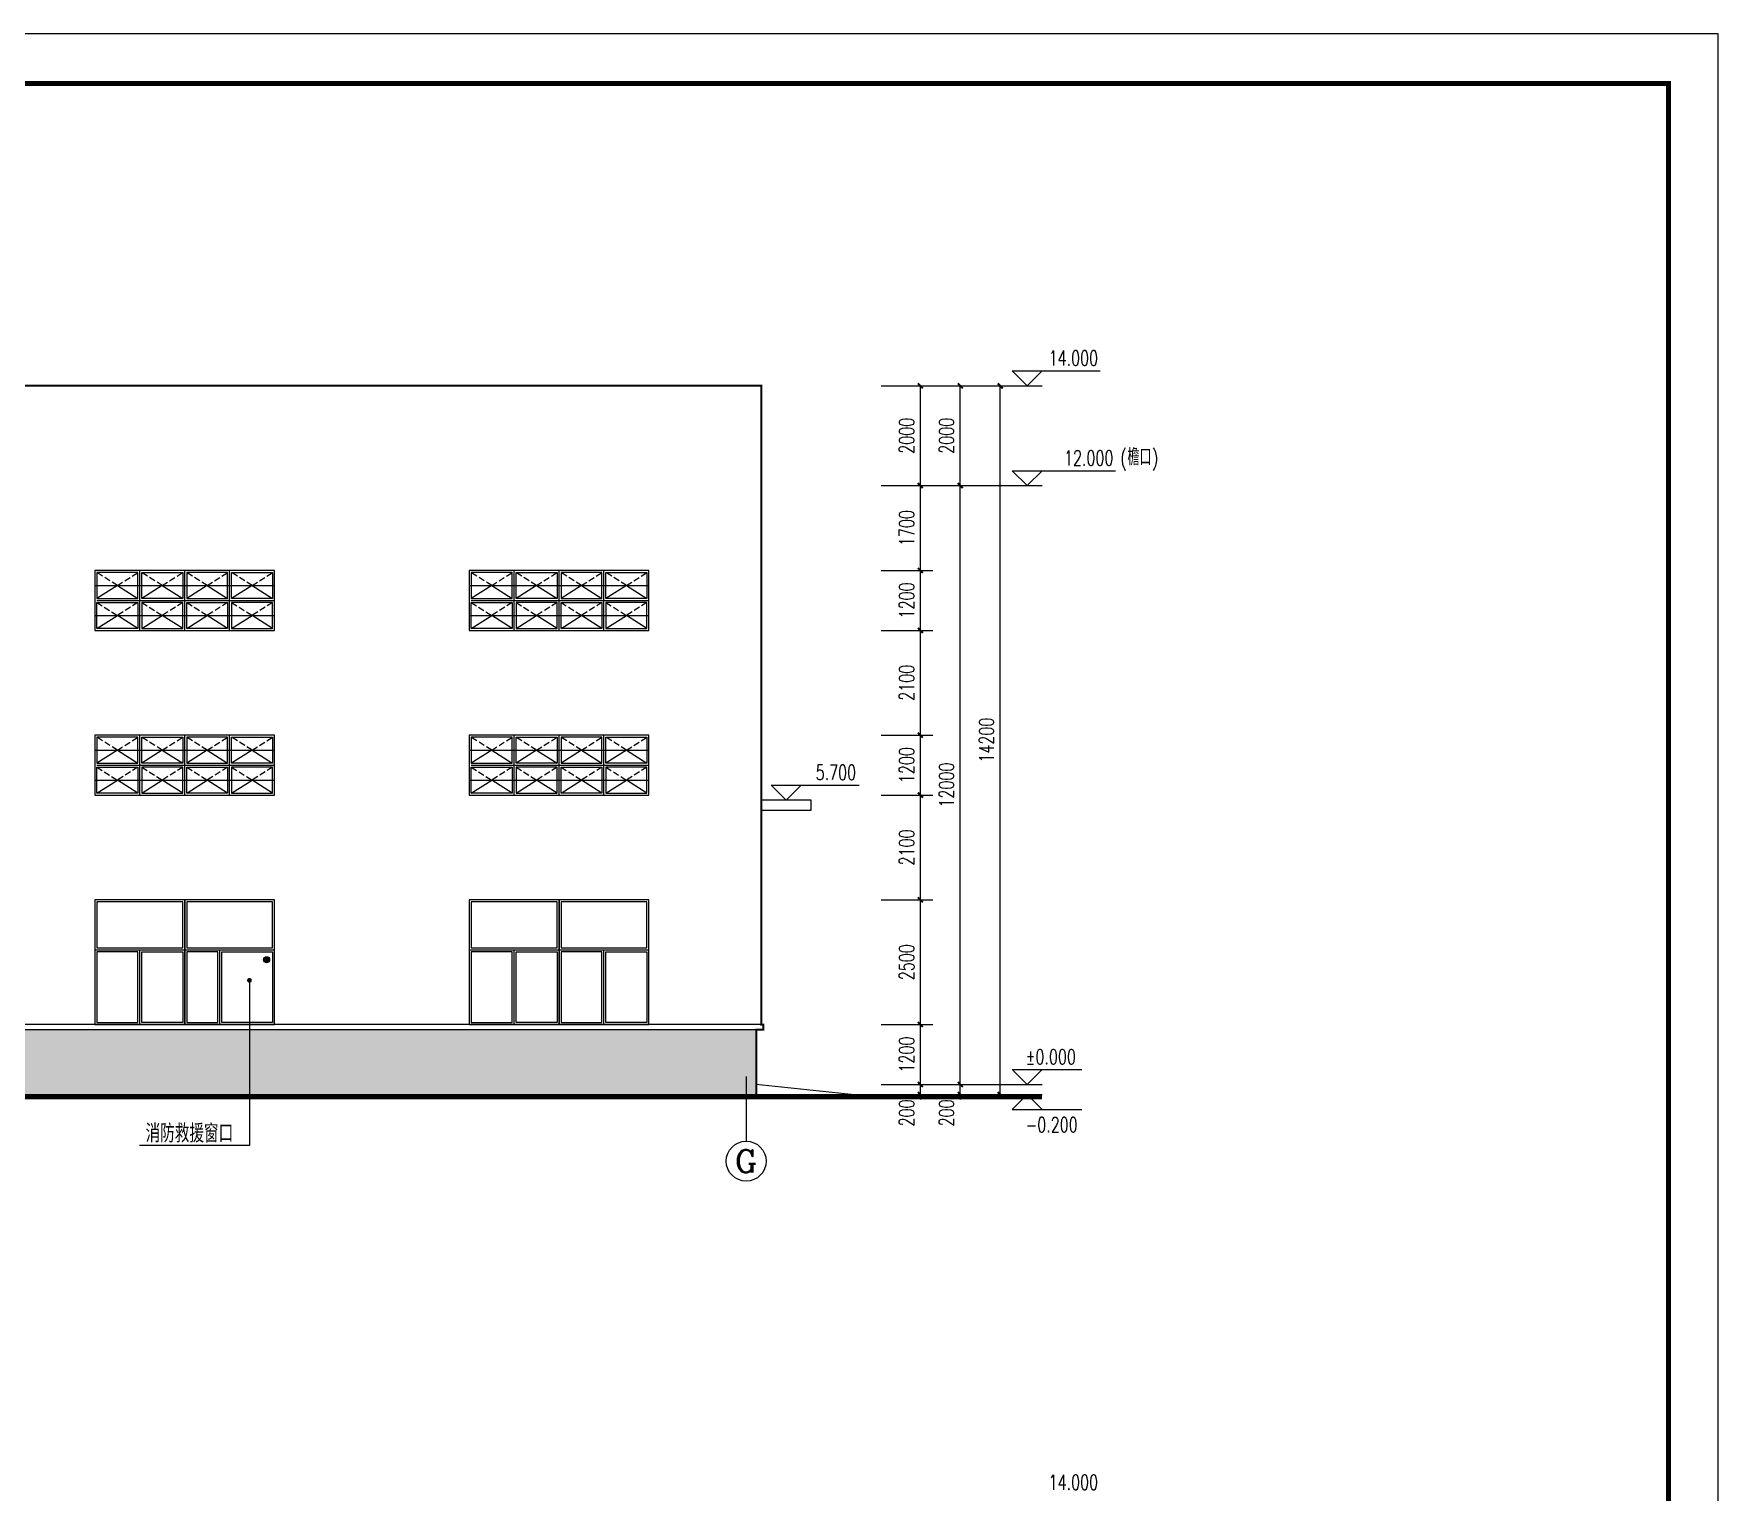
# Model space of a CAD drawing. Extents: x 4267484 to 4395158, y -674551 to -235742.
# Drawn here: x 4351403 to 4385158, y -581426 to -552198 of the extents above; entities that cross this region are included whole.
import ezdxf
from ezdxf.enums import TextEntityAlignment as Align

# ---------------------------------------------------------------- set-up
doc = ezdxf.new("R2010")
doc.units = 0
doc.header["$LTSCALE"] = 1000
doc.header["$MEASUREMENT"] = 0
doc.linetypes.add('DASH', pattern=[0.35, 0.25, -0.1])
doc.layers.get('0').update_dxf_attribs({"linetype": 'CONTINUOUS'})
doc.layers.get('Defpoints').update_dxf_attribs({"linetype": 'CONTINUOUS'})
doc.layers.add('_0', color=7, linetype='CONTINUOUS', lineweight=25)
for name, color, linetype in [('AXIS', 3, 'CONTINUOUS'), ('AXIS_TEXT', 7, 'CONTINUOUS'), ('DIM_ELEV', 3, 'CONTINUOUS'), ('DIM_LEAD', 3, 'CONTINUOUS'), ('PUB_DIM', 3, 'CONTINUOUS'), ('PUB_HATCH', 8, 'CONTINUOUS'), ('PUB_TEXT', 7, 'CONTINUOUS'), ('PUB_TITLE', 4, 'CONTINUOUS'), ('WINDOW', 4, 'CONTINUOUS'), ('填充', 251, 'CONTINUOUS')]:
    doc.layers.add(name, color=color, linetype=linetype)
doc.styles.add('_HZTXT', font='txt.shx', dxfattribs={"width": 0.8, "bigfont": 'HZTXT.shx'})
doc.styles.add('_TCH_AXIS', font='COMPLEX', dxfattribs={"bigfont": 'GBCBIG'})
doc.styles.add('_TCH_DIM', font='SIMPLEX', dxfattribs={"bigfont": 'GBCBIG'})
doc.styles.add('_TCH_DIM_T3', font='SIMPLEX', dxfattribs={"width": 0.705882, "bigfont": 'GBCBIG'})
doc.dimstyles.new('_TCH_ARCH&&100', dxfattribs={"dimtxt": 297.5, "dimasz": 100, "dimexe": 250, "dimexo": 300, "dimgap": 126.25, "dimtad": 1, "dimdec": 0, "dimzin": 0, "dimdsep": 46, "dimtxsty": '_TCH_DIM_T3', "dimblk": 'ARCHTICK', "dimcen": 0.09, "dimclrt": 7, "dimazin": 2, "dimtfac": 1, "dimtdec": 0, "dimtix": 1, "dimtmove": 2, "dimatfit": 3, "dimfxl": 0, "dimtolj": 1, "dimtzin": 0, "dimarcsym": 0})

# ---------------------------------------------------------------- blocks, each defined once
blk = doc.blocks.new('_ArchTick')
at = {"color": 0, "linetype": 'ByBlock', "const_width": 0.4}
blk.add_lwpolyline([(-0.5, -0.5), (0.5, 0.5)], dxfattribs=at)
blk = doc.blocks.new('*D264')
at = {"layer": 'Defpoints', "color": 0}
for p in [(4368082, -559254), (4369169, -559254), (4368082, -561254)]:
    blk.add_point(p, dxfattribs=at)
at = {"layer": 'PUB_DIM', "color": 0, "lineweight": -2}
for p, q in [((4368382, -559254), (4369419, -559254)), ((4369169, -561254), (4369169, -559254)), ((4368382, -561254), (4369419, -561254))]:
    blk.add_line(p, q, dxfattribs=at)
at = {"layer": 'PUB_DIM', "color": 0, "lineweight": -2, "xscale": 100, "yscale": 100, "zscale": 100}
for p, rotation in [((4369169, -559254), 90), ((4369169, -561254), 270)]:
    blk.add_blockref('_ArchTick', p, dxfattribs=dict(at, rotation=rotation))
at = {"layer": 'PUB_DIM', "color": 7, "insert": (4368894, -560254), "char_height": 297.5, "attachment_point": 5, "rotation": 90, "style": '_TCH_DIM_T3'}
blk.add_mtext('\\A1;2000', dxfattribs=at)
blk = doc.blocks.new('*D265')
at = {"layer": 'Defpoints', "color": 0}
for p in [(4368082, -561254), (4369169, -561254), (4368082, -562954)]:
    blk.add_point(p, dxfattribs=at)
at = {"layer": 'PUB_DIM', "color": 0, "lineweight": -2}
for p, q in [((4368382, -561254), (4369419, -561254)), ((4369169, -562954), (4369169, -561254)), ((4368382, -562954), (4369419, -562954))]:
    blk.add_line(p, q, dxfattribs=at)
at = {"layer": 'PUB_DIM', "color": 0, "lineweight": -2, "xscale": 100, "yscale": 100, "zscale": 100}
for p, rotation in [((4369169, -561254), 90), ((4369169, -562954), 270)]:
    blk.add_blockref('_ArchTick', p, dxfattribs=dict(at, rotation=rotation))
at = {"layer": 'PUB_DIM', "color": 7, "insert": (4368894, -562104), "char_height": 297.5, "attachment_point": 5, "rotation": 90, "style": '_TCH_DIM_T3'}
blk.add_mtext('\\A1;1700', dxfattribs=at)
blk = doc.blocks.new('*D266')
at = {"layer": 'Defpoints', "color": 0}
for p in [(4368082, -562954), (4369169, -562954), (4368082, -564154)]:
    blk.add_point(p, dxfattribs=at)
at = {"layer": 'PUB_DIM', "color": 0, "lineweight": -2}
for p, q in [((4368382, -562954), (4369419, -562954)), ((4369169, -564154), (4369169, -562954)), ((4368382, -564154), (4369419, -564154))]:
    blk.add_line(p, q, dxfattribs=at)
at = {"layer": 'PUB_DIM', "color": 0, "lineweight": -2, "xscale": 100, "yscale": 100, "zscale": 100}
for p, rotation in [((4369169, -562954), 90), ((4369169, -564154), 270)]:
    blk.add_blockref('_ArchTick', p, dxfattribs=dict(at, rotation=rotation))
at = {"layer": 'PUB_DIM', "color": 7, "insert": (4368894, -563554), "char_height": 297.5, "attachment_point": 5, "rotation": 90, "style": '_TCH_DIM_T3'}
blk.add_mtext('\\A1;1200', dxfattribs=at)
blk = doc.blocks.new('*D267')
at = {"layer": 'Defpoints', "color": 0}
for p in [(4368082, -564154), (4369169, -564154), (4368082, -566254)]:
    blk.add_point(p, dxfattribs=at)
at = {"layer": 'PUB_DIM', "color": 0, "lineweight": -2}
for p, q in [((4368382, -564154), (4369419, -564154)), ((4369169, -566254), (4369169, -564154)), ((4368382, -566254), (4369419, -566254))]:
    blk.add_line(p, q, dxfattribs=at)
at = {"layer": 'PUB_DIM', "color": 0, "lineweight": -2, "xscale": 100, "yscale": 100, "zscale": 100}
for p, rotation in [((4369169, -564154), 90), ((4369169, -566254), 270)]:
    blk.add_blockref('_ArchTick', p, dxfattribs=dict(at, rotation=rotation))
at = {"layer": 'PUB_DIM', "color": 7, "insert": (4368894, -565204), "char_height": 297.5, "attachment_point": 5, "rotation": 90, "style": '_TCH_DIM_T3'}
blk.add_mtext('\\A1;2100', dxfattribs=at)
blk = doc.blocks.new('*D268')
at = {"layer": 'Defpoints', "color": 0}
for p in [(4368082, -566254), (4369169, -566254), (4368082, -567454)]:
    blk.add_point(p, dxfattribs=at)
at = {"layer": 'PUB_DIM', "color": 0, "lineweight": -2}
for p, q in [((4368382, -566254), (4369419, -566254)), ((4369169, -567454), (4369169, -566254)), ((4368382, -567454), (4369419, -567454))]:
    blk.add_line(p, q, dxfattribs=at)
at = {"layer": 'PUB_DIM', "color": 0, "lineweight": -2, "xscale": 100, "yscale": 100, "zscale": 100}
for p, rotation in [((4369169, -566254), 90), ((4369169, -567454), 270)]:
    blk.add_blockref('_ArchTick', p, dxfattribs=dict(at, rotation=rotation))
at = {"layer": 'PUB_DIM', "color": 7, "insert": (4368894, -566854), "char_height": 297.5, "attachment_point": 5, "rotation": 90, "style": '_TCH_DIM_T3'}
blk.add_mtext('\\A1;1200', dxfattribs=at)
blk = doc.blocks.new('*D269')
at = {"layer": 'Defpoints', "color": 0}
for p in [(4368082, -567454), (4369169, -567454), (4368082, -569554)]:
    blk.add_point(p, dxfattribs=at)
at = {"layer": 'PUB_DIM', "color": 0, "lineweight": -2}
for p, q in [((4368382, -567454), (4369419, -567454)), ((4369169, -569554), (4369169, -567454)), ((4368382, -569554), (4369419, -569554))]:
    blk.add_line(p, q, dxfattribs=at)
at = {"layer": 'PUB_DIM', "color": 0, "lineweight": -2, "xscale": 100, "yscale": 100, "zscale": 100}
for p, rotation in [((4369169, -567454), 90), ((4369169, -569554), 270)]:
    blk.add_blockref('_ArchTick', p, dxfattribs=dict(at, rotation=rotation))
at = {"layer": 'PUB_DIM', "color": 7, "insert": (4368894, -568504), "char_height": 297.5, "attachment_point": 5, "rotation": 90, "style": '_TCH_DIM_T3'}
blk.add_mtext('\\A1;2100', dxfattribs=at)
blk = doc.blocks.new('*D270')
at = {"layer": 'Defpoints', "color": 0}
for p in [(4368082, -569554), (4369169, -569554), (4368082, -572054)]:
    blk.add_point(p, dxfattribs=at)
at = {"layer": 'PUB_DIM', "color": 0, "lineweight": -2}
for p, q in [((4368382, -569554), (4369419, -569554)), ((4369169, -572054), (4369169, -569554)), ((4368382, -572054), (4369419, -572054))]:
    blk.add_line(p, q, dxfattribs=at)
at = {"layer": 'PUB_DIM', "color": 0, "lineweight": -2, "xscale": 100, "yscale": 100, "zscale": 100}
for p, rotation in [((4369169, -569554), 90), ((4369169, -572054), 270)]:
    blk.add_blockref('_ArchTick', p, dxfattribs=dict(at, rotation=rotation))
at = {"layer": 'PUB_DIM', "color": 7, "insert": (4368894, -570804), "char_height": 297.5, "attachment_point": 5, "rotation": 90, "style": '_TCH_DIM_T3'}
blk.add_mtext('\\A1;2500', dxfattribs=at)
blk = doc.blocks.new('*D271')
at = {"layer": 'Defpoints', "color": 0}
for p in [(4368082, -572054), (4369169, -572054), (4368082, -573254)]:
    blk.add_point(p, dxfattribs=at)
at = {"layer": 'PUB_DIM', "color": 0, "lineweight": -2}
for p, q in [((4368382, -572054), (4369419, -572054)), ((4369169, -573254), (4369169, -572054)), ((4368382, -573254), (4369419, -573254))]:
    blk.add_line(p, q, dxfattribs=at)
at = {"layer": 'PUB_DIM', "color": 0, "lineweight": -2, "xscale": 100, "yscale": 100, "zscale": 100}
for p, rotation in [((4369169, -572054), 90), ((4369169, -573254), 270)]:
    blk.add_blockref('_ArchTick', p, dxfattribs=dict(at, rotation=rotation))
at = {"layer": 'PUB_DIM', "color": 7, "insert": (4368894, -572654), "char_height": 297.5, "attachment_point": 5, "rotation": 90, "style": '_TCH_DIM_T3'}
blk.add_mtext('\\A1;1200', dxfattribs=at)
blk = doc.blocks.new('*D272')
at = {"layer": 'Defpoints', "color": 0}
for p in [(4368082, -573254), (4368082, -573454), (4369169, -573254)]:
    blk.add_point(p, dxfattribs=at)
at = {"layer": 'PUB_DIM', "color": 0, "lineweight": -2}
for p, q in [((4368382, -573254), (4369419, -573254)), ((4368382, -573454), (4369419, -573454)), ((4369169, -573254), (4369169, -573154)), ((4369169, -573454), (4369169, -573254)), ((4369169, -573454), (4369169, -573554))]:
    blk.add_line(p, q, dxfattribs=at)
at = {"layer": 'PUB_DIM', "color": 0, "lineweight": -2, "xscale": 100, "yscale": 100, "zscale": 100}
for p, rotation in [((4369169, -573254), 270), ((4369169, -573454), 90)]:
    blk.add_blockref('_ArchTick', p, dxfattribs=dict(at, rotation=rotation))
at = {"layer": 'PUB_DIM', "color": 7, "insert": (4368894, -573824), "char_height": 297.5, "attachment_point": 5, "rotation": 90, "style": '_TCH_DIM_T3'}
blk.add_mtext('\\A1;200', dxfattribs=at)
blk = doc.blocks.new('*D273')
at = {"layer": 'Defpoints', "color": 0}
for p in [(4369182, -559254), (4370769, -559254), (4369182, -573454)]:
    blk.add_point(p, dxfattribs=at)
at = {"layer": 'PUB_DIM', "color": 0, "lineweight": -2}
for p, q in [((4369482, -559254), (4371019, -559254)), ((4370769, -573454), (4370769, -559254)), ((4369482, -573454), (4371019, -573454))]:
    blk.add_line(p, q, dxfattribs=at)
at = {"layer": 'PUB_DIM', "color": 0, "lineweight": -2, "xscale": 100, "yscale": 100, "zscale": 100}
for p, rotation in [((4370769, -559254), 90), ((4370769, -573454), 270)]:
    blk.add_blockref('_ArchTick', p, dxfattribs=dict(at, rotation=rotation))
at = {"layer": 'PUB_DIM', "color": 7, "insert": (4370494, -566354), "char_height": 297.5, "attachment_point": 5, "rotation": 90, "style": '_TCH_DIM_T3'}
blk.add_mtext('\\A1;14200', dxfattribs=at)
blk = doc.blocks.new('*D274')
at = {"layer": 'Defpoints', "color": 0}
for p in [(4369182, -559254), (4369969, -559254), (4369182, -561254)]:
    blk.add_point(p, dxfattribs=at)
at = {"layer": 'PUB_DIM', "color": 0, "lineweight": -2}
for p, q in [((4369482, -559254), (4370219, -559254)), ((4369969, -561254), (4369969, -559254)), ((4369482, -561254), (4370219, -561254))]:
    blk.add_line(p, q, dxfattribs=at)
at = {"layer": 'PUB_DIM', "color": 0, "lineweight": -2, "xscale": 100, "yscale": 100, "zscale": 100}
for p, rotation in [((4369969, -559254), 90), ((4369969, -561254), 270)]:
    blk.add_blockref('_ArchTick', p, dxfattribs=dict(at, rotation=rotation))
at = {"layer": 'PUB_DIM', "color": 7, "insert": (4369694, -560254), "char_height": 297.5, "attachment_point": 5, "rotation": 90, "style": '_TCH_DIM_T3'}
blk.add_mtext('\\A1;2000', dxfattribs=at)
blk = doc.blocks.new('*D275')
at = {"layer": 'Defpoints', "color": 0}
for p in [(4369182, -561254), (4369969, -561254), (4369182, -573254)]:
    blk.add_point(p, dxfattribs=at)
at = {"layer": 'PUB_DIM', "color": 0, "lineweight": -2}
for p, q in [((4369482, -561254), (4370219, -561254)), ((4369969, -573254), (4369969, -561254)), ((4369482, -573254), (4370219, -573254))]:
    blk.add_line(p, q, dxfattribs=at)
at = {"layer": 'PUB_DIM', "color": 0, "lineweight": -2, "xscale": 100, "yscale": 100, "zscale": 100}
for p, rotation in [((4369969, -561254), 90), ((4369969, -573254), 270)]:
    blk.add_blockref('_ArchTick', p, dxfattribs=dict(at, rotation=rotation))
at = {"layer": 'PUB_DIM', "color": 7, "insert": (4369694, -567254), "char_height": 297.5, "attachment_point": 5, "rotation": 90, "style": '_TCH_DIM_T3'}
blk.add_mtext('\\A1;12000', dxfattribs=at)
blk = doc.blocks.new('*D276')
at = {"layer": 'Defpoints', "color": 0}
for p in [(4369182, -573254), (4369182, -573454), (4369969, -573254)]:
    blk.add_point(p, dxfattribs=at)
at = {"layer": 'PUB_DIM', "color": 0, "lineweight": -2}
for p, q in [((4369482, -573254), (4370219, -573254)), ((4369482, -573454), (4370219, -573454)), ((4369969, -573254), (4369969, -573154)), ((4369969, -573454), (4369969, -573254)), ((4369969, -573454), (4369969, -573554))]:
    blk.add_line(p, q, dxfattribs=at)
at = {"layer": 'PUB_DIM', "color": 0, "lineweight": -2, "xscale": 100, "yscale": 100, "zscale": 100}
for p, rotation in [((4369969, -573254), 270), ((4369969, -573454), 90)]:
    blk.add_blockref('_ArchTick', p, dxfattribs=dict(at, rotation=rotation))
at = {"layer": 'PUB_DIM', "color": 7, "insert": (4369694, -573824), "char_height": 297.5, "attachment_point": 5, "rotation": 90, "style": '_TCH_DIM_T3'}
blk.add_mtext('\\A1;200', dxfattribs=at)
blk = doc.blocks.new('C-3015')
at = {"layer": 'PUB_HATCH', "linetype": 'DASH', "ltscale": 0.5}
for p, q in [((733687, 126065), (733277, 126325)), ((733687, 126065), (734097, 126325)), ((734587, 126065), (734177, 126325)), ((734587, 126065), (734997, 126325)), ((735487, 126065), (735077, 126325)), ((735487, 126065), (735897, 126325)), ((736387, 126065), (735977, 126325)), ((736387, 126065), (736797, 126325)), ((733277, 125725), (733687, 125465)), ((734097, 125725), (733687, 125465)), ((734177, 125725), (734587, 125465)), ((734997, 125725), (734587, 125465)), ((735077, 125725), (735487, 125465)), ((735897, 125725), (735487, 125465)), ((735977, 125725), (736387, 125465)), ((736797, 125725), (736387, 125465))]:
    blk.add_line(p, q, dxfattribs=at)
at = {"layer": 'PUB_HATCH'}
for p, q in [((736837, 126065), (733237, 126065)), ((733687, 126065), (733277, 125805)), ((733687, 126065), (734097, 125805)), ((734587, 126065), (734177, 125805)), ((734587, 126065), (734997, 125805)), ((735487, 126065), (735077, 125805)), ((735487, 126065), (735897, 125805)), ((736387, 126065), (735977, 125805)), ((736387, 126065), (736797, 125805)), ((736837, 125465), (733237, 125465)), ((733277, 125205), (733687, 125465)), ((734097, 125205), (733687, 125465)), ((734177, 125205), (734587, 125465)), ((734997, 125205), (734587, 125465)), ((735077, 125205), (735487, 125465)), ((735897, 125205), (735487, 125465)), ((735977, 125205), (736387, 125465)), ((736797, 125205), (736387, 125465))]:
    blk.add_line(p, q, dxfattribs=at)
at = {"layer": 'WINDOW', "color": 160}
for p, q in [((734137, 125165), (734137, 126365)), ((735037, 125165), (735037, 126365)), ((735937, 125165), (735937, 126365)), ((736797, 125765), (733237, 125765))]:
    blk.add_line(p, q, dxfattribs=at)
for points in [[(733237, 126365), (736837, 126365), (736837, 125165), (733237, 125165)], [(734097, 126325), (733277, 126325), (733277, 125805), (734097, 125805)], [(734177, 126325), (734997, 126325), (734997, 125805), (734177, 125805)], [(735897, 126325), (735077, 126325), (735077, 125805), (735897, 125805)], [(735977, 126325), (736797, 126325), (736797, 125805), (735977, 125805)], [(734097, 125205), (733277, 125205), (733277, 125725), (734097, 125725)], [(734177, 125205), (734997, 125205), (734997, 125725), (734177, 125725)], [(735897, 125205), (735077, 125205), (735077, 125725), (735897, 125725)], [(735977, 125205), (736797, 125205), (736797, 125725), (735977, 125725)]]:
    blk.add_lwpolyline(points, close=True, dxfattribs=at)

msp = doc.modelspace()

# ---------------------------------------------------------------- hatches: boundary and pattern name
at = {"layer": '_0'}
msp.add_hatch(color=0, dxfattribs=at).paths.add_polyline_path([(4356019.8, -570753, -1), (4356119.8, -570753, -1)])
at = {"layer": '填充', "linetype": 'ByBlock', "lineweight": 100}
h = msp.add_hatch(dxfattribs=at)
h.set_pattern_fill('AR-B816C', color=256, scale=200)
h.set_pattern_definition([(0, (-6673996.94, 390267.75), (245.692378, 245.692378), [479.867928, -11.51682]), (0, (-6674242.63, 390279.27), (245.692378, 245.692378), [479.867928, -11.51682]), (90, (-6673996.94, 390267.75), (-245.692378, 245.692378), [-257.20918, 234.175548]), (90, (-6674008.45, 390267.75), (-245.692378, 245.692378), [-257.20918, 234.175548])])
h.paths.add_polyline_path([(4320380, -572154.2), (4320380, -573454.2), (4365880, -573454.2), (4365880, -572154.2)])

# ---------------------------------------------------------------- linework, layer by layer
msp.add_lwpolyline([(4365980, -567754.2), (4366980, -567754.2), (4366980, -567554.2), (4365980, -567554.2)])
at = {"layer": '_0', "color": 0}
for p, q in [((4365980, -572054.2), (4320340, -572054.2)), ((4320380, -572154.2), (4365880, -572154.2)), ((4314752, -573454.2), (4371608, -573454.2)), ((4367780, -573454.2), (4365880, -573254.2))]:
    msp.add_line(p, q, dxfattribs=at)
for points, const_width in [([(4320380, -573454.2), (4320380, -572154.2), (4320340, -572154.2), (4320340, -572054.2), (4320380, -572054.2), (4320380, -559254.2), (4365980, -559253.7), (4365980, -572054.2), (4366020, -572054.2), (4366020, -572154.2), (4365880, -572154.2), (4365880, -573454.2)], 40), ([(4314752, -573504.2), (4371608, -573504.2)], 100)]:
    msp.add_lwpolyline(points, dxfattribs=dict(at, const_width=const_width))
for radius in [60, 50]:
    msp.add_circle((4356069.8, -570753), radius, dxfattribs=at)
at = {"layer": 'AXIS'}
for p, q in [((4355725.9, -571166.9), (4355725.9, -574475.9)), ((4355725.9, -574475.9), (4353521.4, -574475.9))]:
    msp.add_line(p, q, dxfattribs=at)
at = {"layer": 'AXIS', "color": 0}
msp.add_line((4365680, -573097.2), (4365680, -574391.4), dxfattribs=at)
msp.add_circle((4365680, -574791.4), 400, dxfattribs=at)
at = {"layer": 'DIM_ELEV'}
for p, q in [((4371308, -559251.7), (4371008, -558951.7)), ((4371008, -558951.7), (4372769.9, -558951.7)), ((4371308, -559251.7), (4371608, -558951.7)), ((4370608, -559251.7), (4371608, -559251.7)), ((4371308, -561254.2), (4371008, -560954.2)), ((4371008, -560954.2), (4373077, -560954.2)), ((4371308, -561254.2), (4371608, -560954.2)), ((4370608, -561254.2), (4371608, -561254.2)), ((4366480, -567554.2), (4366180, -567254.2)), ((4366180, -567254.2), (4367941.9, -567254.2)), ((4366480, -567554.2), (4366780, -567254.2)), ((4371308, -573254.2), (4371008, -572954.2)), ((4371008, -572954.2), (4372407, -572954.2)), ((4371308, -573254.2), (4371608, -572954.2)), ((4370179.4, -573254.2), (4371608, -573254.2)), ((4370608, -573454.2), (4371608, -573454.2)), ((4371308, -573454.2), (4371008, -573754.2)), ((4371308, -573454.2), (4371608, -573754.2)), ((4371008, -573754.2), (4372407, -573754.2))]:
    msp.add_line(p, q, dxfattribs=at)
at = {"layer": 'DIM_LEAD', "const_width": 48}
msp.add_lwpolyline([(4355725.9, -571190.9, -1), (4355725.9, -571142.9, -1)], format="xyb", close=True, dxfattribs=at)
at = {"layer": 'PUB_DIM'}
for p, q in [((4368681.5, -559253.7), (4371608, -559253.7)), ((4368681.5, -561254.2), (4371608, -561254.2)), ((4368681.5, -573254.2), (4371608, -573254.2))]:
    msp.add_line(p, q, dxfattribs=at)
at = {"layer": 'PUB_TITLE', "color": 4}
msp.add_lwpolyline([(4301057.7, -611597.6), (4385157.7, -611597.6), (4385157.7, -552197.6), (4301057.7, -552197.6)], close=True, dxfattribs=at)
at = {"layer": 'PUB_TITLE', "color": 4, "const_width": 100}
msp.add_lwpolyline([(4303557.7, -610597.6), (4384157.7, -610597.6), (4384157.7, -553197.6), (4303557.7, -553197.6)], close=True, dxfattribs=at)
at = {"layer": 'WINDOW', "color": 160}
for p, q in [((4352630, -570554.2), (4354430, -570554.2)), ((4353530, -572054.2), (4353530, -570554.2)), ((4354430, -570554.2), (4356230, -570554.2)), ((4355130, -572054.2), (4355130, -570554.2)), ((4360130, -570554.2), (4361930, -570554.2)), ((4361030, -572054.2), (4361030, -570554.2)), ((4361930, -570554.2), (4363730, -570554.2)), ((4362830, -572054.2), (4362830, -570554.2))]:
    msp.add_line(p, q, dxfattribs=at)
for points in [[(4354430, -569554.2), (4352630, -569554.2), (4352630, -572054.2), (4354430, -572054.2)], [(4354390, -569594.2), (4352670, -569594.2), (4352670, -570514.2), (4354390, -570514.2)], [(4356230, -569554.2), (4354430, -569554.2), (4354430, -572054.2), (4356230, -572054.2)], [(4356190, -569594.2), (4354470, -569594.2), (4354470, -570514.2), (4356190, -570514.2)], [(4361930, -569554.2), (4360130, -569554.2), (4360130, -572054.2), (4361930, -572054.2)], [(4361890, -569594.2), (4360170, -569594.2), (4360170, -570514.2), (4361890, -570514.2)], [(4363730, -569554.2), (4361930, -569554.2), (4361930, -572054.2), (4363730, -572054.2)], [(4363690, -569594.2), (4361970, -569594.2), (4361970, -570514.2), (4363690, -570514.2)], [(4353490, -570594.2), (4352670, -570594.2), (4352670, -572014.2), (4353490, -572014.2)], [(4353570, -570594.2), (4354390, -570594.2), (4354390, -572014.2), (4353570, -572014.2)], [(4355090, -570594.2), (4354470, -570594.2), (4354470, -572014.2), (4355090, -572014.2)], [(4355170, -570594.2), (4356190, -570594.2), (4356190, -572014.2), (4355170, -572014.2)], [(4360990, -570594.2), (4360170, -570594.2), (4360170, -572014.2), (4360990, -572014.2)], [(4361070, -570594.2), (4361890, -570594.2), (4361890, -572014.2), (4361070, -572014.2)], [(4362790, -570594.2), (4361970, -570594.2), (4361970, -572014.2), (4362790, -572014.2)], [(4362870, -570594.2), (4363690, -570594.2), (4363690, -572014.2), (4362870, -572014.2)]]:
    msp.add_lwpolyline(points, close=True, dxfattribs=at)

# ---------------------------------------------------------------- block references
at = {"xscale": -1}
for p in [(5089466.7, -689318.8), (5096966.7, -689318.8), (5089466.7, -692618.9), (5096966.7, -692618.9)]:
    msp.add_blockref('C-3015', p, dxfattribs=at)

# ---------------------------------------------------------------- texts
at = {"layer": 'AXIS_TEXT', "color": 0, "style": '_TCH_AXIS', "width": 1.166667}
msp.add_text('G', height=452.5, dxfattribs=at).set_placement((4365453.7, -575017.6), (4365906.3, -575017.6), align=Align.FIT)
at = {"layer": 'PUB_DIM', "style": '_HZTXT', "width": 0.8}
msp.add_text('消防救援窗口', height=365.69, dxfattribs=at).set_placement((4353645.5, -574415.7, 3517.8))
at = {"layer": 'PUB_TEXT', "style": '_TCH_DIM', "width": 0.705882}
for s, p in [('14.000', (4371739.9, -558846.7)), ('12.000', (4372047, -560849.2)), ('(', (4373177, -560849.2)), (')', (4373808.5, -560849.2)), ('5.700', (4367071.9, -567149.2)), ('%%P0.000', (4371277, -572849.2)), ('-0.200', (4371277, -574209.2)), ('14.000', (4371739.9, -581373.8))]:
    msp.add_text(s, height=297.5, dxfattribs=at).set_placement(p)
at = {"layer": 'PUB_TEXT', "style": '_TCH_DIM'}
msp.add_text('檐口', height=337.59, dxfattribs=at).set_placement((4373317, -560849.2))

# ---------------------------------------------------------------- dimensions: what is measured, and where the dimension line sits
at = {"layer": 'PUB_DIM'}
for p1, p2, distance, picture, middle in [((4368081.5284, -561254.2225), (4368081.5284, -559253.7287), -1087.7287, '*D264', (4368894.2571, -560253.9756)), ((4369181.5284, -573454.2225), (4369181.5284, -559253.7287), -1587.7287, '*D273', (4370494.2571, -566353.9756)), ((4369181.5284, -561254.2225), (4369181.5284, -559253.7287), -787.7287, '*D274', (4369694.2571, -560253.9756)), ((4368081.5, -562954.1), (4368081.5, -561254.2), -1087.7, '*D265', (4368894.3, -562104.2)), ((4369181.5, -573254.2), (4369181.5, -561254.2), -787.7, '*D275', (4369694.3, -567254.2)), ((4368081.5, -564154.1), (4368081.5, -562954.1), -1087.7, '*D266', (4368894.3, -563554.1)), ((4368081.5, -566254.2), (4368081.5, -564154.1), -1087.7, '*D267', (4368894.3, -565204.2)), ((4368081.5, -567454.3), (4368081.5, -566254.2), -1087.7, '*D268', (4368894.3, -566854.3)), ((4368081.5, -569554.3), (4368081.5, -567454.3), -1087.7, '*D269', (4368894.3, -568504.3)), ((4368081.5, -572054.2), (4368081.5, -569554.3), -1087.7, '*D270', (4368894.3, -570804.3)), ((4368081.5, -573254.2), (4368081.5, -572054.2), -1087.7, '*D271', (4368894.3, -572654.2))]:
    dim = msp.add_aligned_dim(p1=p1, p2=p2, distance=distance, dimstyle='_TCH_ARCH&&100', dxfattribs=at)
    dim.commit()
    dim.dimension.update_dxf_attribs({"geometry": picture, "text_midpoint": middle})
for base, p1, p2, picture, middle in [((4369169.3, -573254.2), (4368081.5, -573454.2), (4368081.5, -573254.2), '*D272', (4368894.3, -573824.2)), ((4369969.3, -573254.2), (4369181.5, -573454.2), (4369181.5, -573254.2), '*D276', (4369694.3, -573824.2))]:
    dim = msp.add_linear_dim(base=base, p1=p1, p2=p2, angle=90, dimstyle='_TCH_ARCH&&100', dxfattribs=at)
    dim.commit()
    dim.dimension.update_dxf_attribs({"geometry": picture, "text_midpoint": middle, "dimtype": 129})

doc.saveas('drawing.dxf')
